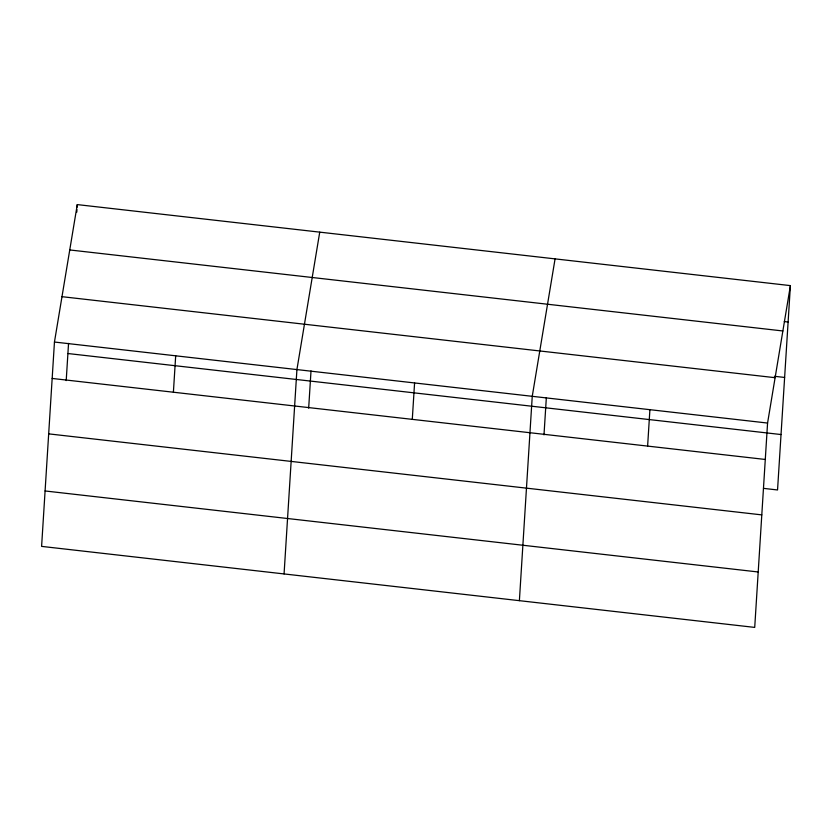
<?xml version="1.0" encoding="UTF-8"?>
<svg xmlns="http://www.w3.org/2000/svg" width="832" height="832" viewBox="0 0 832 832"><rect width="100%" height="100%" fill="white"/><g stroke="black" fill="none" stroke-linecap="round" stroke-linejoin="round"><path stroke-width="1.25" d="M54.454 342.035L41.6 546.385L754.718 627.401L767.572 423.051L790.4 285.615L77.282 204.599L54.454 342.035L767.572 423.051M66.206 380.598L68.546 343.377M76.804 212.129L76.96 209.622M77.126 207.106L77.282 204.599M173.399 392.215L175.687 355.805M284.066 573.934L296.92 369.585L319.738 232.149M308.672 408.138L311.012 370.926M412.287 419.359L414.586 382.949M519.386 600.662L532.251 396.313L555.069 258.877M543.993 434.876L546.343 397.654M647.618 446.087L649.906 409.677M790.4 285.615L777.546 489.965L763.474 488.363M784.274 321.589L788.112 322.026M69.753 249.954L782.87 330.97M774.394 376.282L784.618 377.447M61.984 296.681L775.112 377.697M67.912 353.527L781.03 434.543M52.166 378.446L765.284 459.462M48.682 433.867L761.8 514.883M45.084 490.963L758.202 571.979"/></g></svg>
